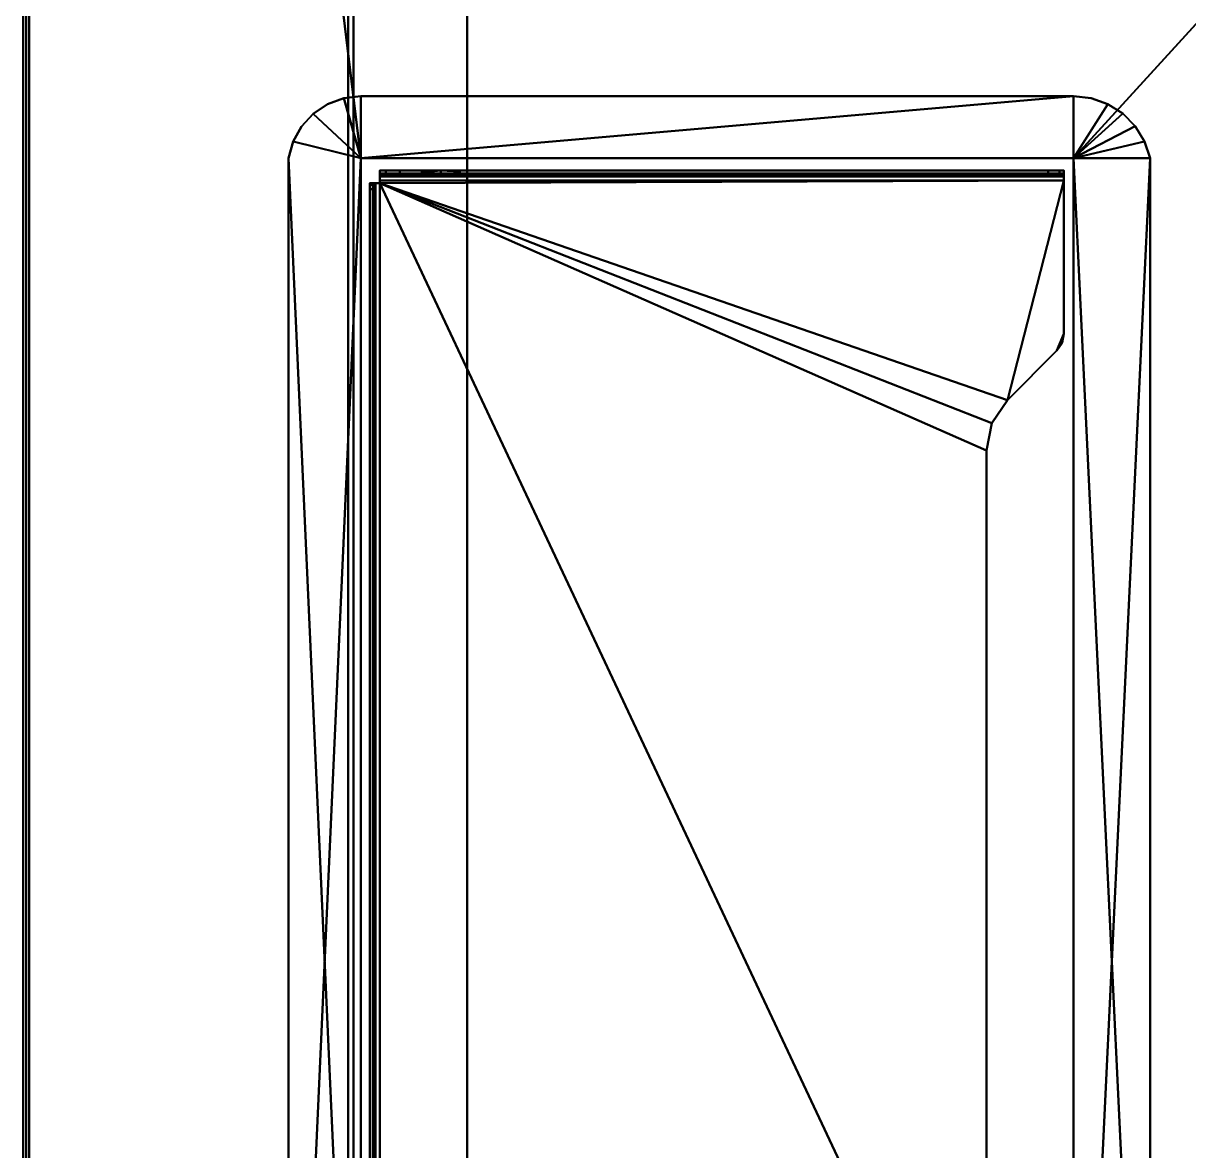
# Model space of a CAD drawing. Header units: millimetres. Extents: x -602 to 604, y -1000 to 2600.
# Drawn here: x -0.5 to 195.4, y -431.3 to -241.7 of the extents above; entities that cross this region are included whole.
import ezdxf

# ---------------------------------------------------------------- set-up
doc = ezdxf.new("R2010")
doc.units = ezdxf.units.MM
doc.layers.add('I-FURN', color=7, linetype='Continuous', lineweight=40)
doc.layers.add('I-FURN-PNLS', color=7, linetype='Continuous', lineweight=40)

# ---------------------------------------------------------------- blocks, each defined once
blk = doc.blocks.new('Tapa de caja tomas - Tapa de caja tomas-310922-Vista 1')
at = {"layer": 'I-FURN-PNLS', "color": 250, "true_color": 0x1d1d1d}
mesh = blk.add_polyface(dxfattribs=at)
corners = [(72.43, -134.54, 694.06), (72.43, 135.57, 694.06), (71.48, 138.4, 694.06), (69.91, 140.95, 694.06), (67.82, 143.08, 694.06), (65.3, 144.68, 694.06), (62.49, 145.68, 694.06), (59.52, 146.02, 694.06), (-60.28, 146.02, 694.06), (-63.16, 145.68, 694.06), (-65.88, 144.67, 694.06), (-68.29, 143.05, 694.06), (-70.25, 140.91, 694.06), (-71.66, 138.37, 694.06), (-72.43, 135.57, 694.06), (-72.43, -134.54, 694.06), (-71.66, -137.33, 694.06), (-70.25, -139.87, 694.06), (-68.29, -142.01, 694.06), (-65.88, -143.63, 694.06), (-63.16, -144.64, 694.06), (-60.28, -144.98, 694.06), (59.52, -144.98, 694.06), (62.49, -144.64, 694.06), (65.3, -143.65, 694.06), (67.82, -142.04, 694.06), (69.91, -139.91, 694.06), (71.48, -137.37, 694.06), (-60.28, -134.54, 694.06), (-60.28, 135.57, 694.06), (59.52, 135.57, 694.06), (59.52, -134.54, 694.06)]
mesh.append_faces([[corners[k] for k in face] for face in [(9, 29, 8)]], dxfattribs={"vtx0": -1, "vtx1": -1, "color": 250})
mesh.append_faces([[corners[k] for k in face] for face in [(22, 31, 28), (30, 4, 5), (29, 13, 14, 28)]], dxfattribs={"vtx0": -1, "vtx2": -1, "color": 250})
mesh.append_faces([[corners[k] for k in face] for face in [(31, 24, 25, 26), (28, 20, 21, 22), (28, 16, 17, 18), (30, 5, 6, 7), (29, 9, 10, 11)]], dxfattribs={"vtx0": -1, "vtx3": -1, "color": 250})
mesh.append_faces([[corners[k] for k in face] for face in [(23, 24, 31, 22), (27, 0, 31, 26), (0, 1, 31), (19, 20, 28, 18), (15, 16, 28, 14), (3, 4, 30, 2), (12, 13, 29, 11)]], dxfattribs={"vtx1": -1, "vtx2": -1, "color": 250})
mesh.append_faces([[corners[k] for k in face] for face in [(1, 2, 30, 31), (29, 30, 7, 8)]], dxfattribs={"vtx1": -1, "vtx3": -1, "color": 250})
mesh = blk.add_polyface(dxfattribs=at)
corners = [(72.43, -134.54, 693.14), (71.48, -137.37, 693.14), (69.91, -139.91, 693.14), (67.82, -142.04, 693.14), (65.3, -143.65, 693.14), (62.49, -144.64, 693.14), (59.52, -144.98, 693.14), (-60.28, -144.98, 693.14), (-63.16, -144.64, 693.14), (-65.88, -143.63, 693.14), (-68.29, -142.01, 693.14), (-70.25, -139.87, 693.14), (-71.66, -137.33, 693.14), (-72.43, -134.54, 693.14), (-72.43, 135.57, 693.14), (-71.66, 138.37, 693.14), (-70.25, 140.91, 693.14), (-68.29, 143.05, 693.14), (-65.88, 144.67, 693.14), (-63.16, 145.68, 693.14), (-60.28, 146.02, 693.14), (59.52, 146.02, 693.14), (62.49, 145.68, 693.14), (65.3, 144.68, 693.14), (67.82, 143.08, 693.14), (69.91, 140.95, 693.14), (71.48, 138.4, 693.14), (72.43, 135.57, 693.14), (-60.28, -134.54, 693.14), (59.52, -134.54, 693.14), (59.52, 135.57, 693.14), (-60.28, 135.57, 693.14)]
mesh.append_faces([[corners[k] for k in face] for face in [(8, 28, 7)]], dxfattribs={"vtx0": -1, "vtx1": -1, "color": 250})
mesh.append_faces([[corners[k] for k in face] for face in [(21, 30, 31), (29, 3, 4), (28, 12, 13, 31)]], dxfattribs={"vtx0": -1, "vtx2": -1, "color": 250})
mesh.append_faces([[corners[k] for k in face] for face in [(30, 23, 24, 25), (31, 19, 20, 21), (31, 15, 16, 17), (29, 4, 5, 6), (28, 8, 9, 10)]], dxfattribs={"vtx0": -1, "vtx3": -1, "color": 250})
mesh.append_faces([[corners[k] for k in face] for face in [(22, 23, 30, 21), (26, 27, 30, 25), (27, 0, 30), (18, 19, 31, 17), (14, 15, 31, 13), (2, 3, 29, 1), (11, 12, 28, 10)]], dxfattribs={"vtx1": -1, "vtx2": -1, "color": 250})
mesh.append_faces([[corners[k] for k in face] for face in [(0, 1, 29, 30), (28, 29, 6, 7)]], dxfattribs={"vtx1": -1, "vtx3": -1, "color": 250})
mesh = blk.add_polyface(dxfattribs=at)
corners = [(-72.43, 135.57, 694.06), (-71.66, 138.37, 694.06), (-70.25, 140.91, 694.06), (-68.29, 143.05, 694.06), (-65.88, 144.67, 694.06), (-63.16, 145.68, 694.06), (-60.28, 146.02, 694.06), (-60.28, 146.02, 693.14), (-63.16, 145.68, 693.14), (-65.88, 144.67, 693.14), (-68.29, 143.05, 693.14), (-70.25, 140.91, 693.14), (-71.66, 138.37, 693.14), (-72.43, 135.57, 693.14)]
mesh.append_faces([[corners[k] for k in face] for face in [(7, 8, 5, 6), (0, 1, 12, 13)]], dxfattribs={"vtx1": -1, "color": 250})
mesh.append_faces([[corners[k] for k in face] for face in [(8, 9, 4, 5), (3, 4, 9, 10), (10, 11, 2, 3), (11, 12, 1, 2)]], dxfattribs={"vtx1": -1, "vtx3": -1, "color": 250})
mesh = blk.add_polyface(dxfattribs=at)
corners = [(-60.28, 146.02, 694.06), (59.52, 146.02, 694.06), (59.52, 146.02, 693.14), (-60.28, 146.02, 693.14)]
mesh.append_faces([[corners[k] for k in face] for face in [(3, 0, 1, 2)]], dxfattribs={"color": 250})
mesh = blk.add_polyface(dxfattribs=at)
corners = [(59.52, 146.02, 694.06), (62.49, 145.68, 694.06), (65.3, 144.68, 694.06), (67.82, 143.08, 694.06), (69.91, 140.95, 694.06), (71.48, 138.4, 694.06), (72.43, 135.57, 694.06), (72.43, 135.57, 693.14), (71.48, 138.4, 693.14), (69.91, 140.95, 693.14), (67.82, 143.08, 693.14), (65.3, 144.68, 693.14), (62.49, 145.68, 693.14), (59.52, 146.02, 693.14)]
mesh.append_faces([[corners[k] for k in face] for face in [(7, 8, 5, 6), (0, 1, 12, 13)]], dxfattribs={"vtx1": -1, "color": 250})
mesh.append_faces([[corners[k] for k in face] for face in [(8, 9, 4, 5), (3, 4, 9, 10), (10, 11, 2, 3), (11, 12, 1, 2)]], dxfattribs={"vtx1": -1, "vtx3": -1, "color": 250})
mesh = blk.add_polyface(dxfattribs=at)
corners = [(-72.43, -134.54, 694.06), (-72.43, 135.57, 694.06), (-72.43, 135.57, 693.14), (-72.43, -134.54, 693.14)]
mesh.append_faces([[corners[k] for k in face] for face in [(3, 0, 1, 2)]], dxfattribs={"color": 250})
mesh = blk.add_polyface(dxfattribs=at)
corners = [(-60.28, 135.57, 694.06), (-60.28, -134.54, 694.06), (-60.28, -134.54, 693.14), (-60.28, 135.57, 693.14)]
mesh.append_faces([[corners[k] for k in face] for face in [(0, 1, 2, 3)]], dxfattribs={"color": 250})
mesh = blk.add_polyface(dxfattribs=at)
corners = [(59.52, 135.57, 694.06), (-60.28, 135.57, 694.06), (-60.28, 135.57, 693.14), (59.52, 135.57, 693.14)]
mesh.append_faces([[corners[k] for k in face] for face in [(0, 1, 2, 3)]], dxfattribs={"color": 250})
mesh = blk.add_polyface(dxfattribs=at)
corners = [(59.52, -134.54, 694.06), (59.52, 135.57, 694.06), (59.52, 135.57, 693.14), (59.52, -134.54, 693.14)]
mesh.append_faces([[corners[k] for k in face] for face in [(0, 1, 2, 3)]], dxfattribs={"color": 250})
mesh = blk.add_polyface(dxfattribs=at)
corners = [(72.43, 135.57, 694.06), (72.43, -134.54, 694.06), (72.43, -134.54, 693.14), (72.43, 135.57, 693.14)]
mesh.append_faces([[corners[k] for k in face] for face in [(3, 0, 1, 2)]], dxfattribs={"color": 250})
mesh = blk.add_polyface(dxfattribs=at)
corners = [(-57.09, 131.83, 693.84), (-57.09, 133.03, 693.34), (-57.09, 133.53, 692.14), (-57.09, 132.83, 692.14), (-57.09, 132.53, 692.84), (-57.09, 131.83, 693.14), (-57.09, 131.83, 693.31), (-57.09, 131.83, 693.49), (-57.09, 131.83, 693.66)]
mesh.append_faces([[corners[k] for k in face] for face in [(4, 2, 3), (1, 7, 8, 0)]], dxfattribs={"vtx0": -1, "color": 250})
mesh.append_faces([[corners[k] for k in face] for face in [(1, 2, 4, 7)]], dxfattribs={"vtx1": -1, "vtx2": -1, "vtx3": -1, "color": 250})
mesh.append_faces([[corners[k] for k in face] for face in [(4, 5, 6, 7)]], dxfattribs={"vtx3": -1, "color": 250})
mesh = blk.add_polyface(dxfattribs=at)
corners = [(-57.09, 131.83, 693.84), (57.91, 131.83, 693.84), (57.91, 133.03, 693.34), (57.91, 133.53, 692.14), (-57.09, 133.53, 692.14), (-57.09, 133.03, 693.34)]
mesh.append_faces([[corners[k] for k in face] for face in [(0, 1, 2, 5), (3, 4, 5, 2)]], dxfattribs={"vtx2": -1, "color": 250})
mesh = blk.add_polyface(dxfattribs=at)
corners = [(-57.09, 132.83, 678.4), (-57.09, 133.53, 678.4), (-56.07, 133.53, 676.15), (-53.7, 133.53, 675.43), (-53.7, 132.83, 675.43), (-56.07, 132.83, 676.15)]
mesh.append_faces([[corners[k] for k in face] for face in [(3, 4, 5, 2), (0, 1, 2, 5)]], dxfattribs={"vtx2": -1, "color": 250})
mesh = blk.add_polyface(dxfattribs=at)
corners = [(57.91, 133.53, 690.47), (57.17, 133.53, 688.49), (55.3, 133.53, 687.49), (-53.7, 133.53, 675.43), (-56.07, 133.53, 676.15), (-57.09, 133.53, 678.4), (-57.09, 133.53, 692.14), (57.91, 133.53, 692.14), (-43.66, 133.53, 685.05), (-46.84, 133.53, 688.22), (-50.01, 133.53, 685.05), (-46.84, 133.53, 681.87)]
mesh.append_faces([[corners[k] for k in face] for face in [(2, 7, 0, 1)]], dxfattribs={"vtx0": -1, "color": 250})
mesh.append_faces([[corners[k] for k in face] for face in [(6, 9, 10, 5), (9, 6, 7), (3, 10, 11), (11, 2, 3), (7, 8, 9)]], dxfattribs={"vtx0": -1, "vtx2": -1, "color": 250})
mesh.append_faces([[corners[k] for k in face] for face in [(2, 11, 8, 7)]], dxfattribs={"vtx0": -1, "vtx2": -1, "vtx3": -1, "color": 250})
mesh.append_faces([[corners[k] for k in face] for face in [(3, 4, 5, 10)]], dxfattribs={"vtx2": -1, "vtx3": -1, "color": 250})
mesh = blk.add_polyface(dxfattribs=at)
corners = [(-57.09, 133.53, 692.14), (-57.09, 133.53, 678.4), (-57.09, 132.83, 678.4), (-57.09, 132.83, 692.14)]
mesh.append_faces([[corners[k] for k in face] for face in [(0, 1, 2, 3)]], dxfattribs={"color": 250})
mesh = blk.add_polyface(dxfattribs=at)
corners = [(-53.7, 132.83, 675.43), (-53.7, 133.53, 675.43), (55.3, 133.53, 687.49), (55.3, 132.83, 687.49)]
mesh.append_faces([[corners[k] for k in face] for face in [(1, 2, 3, 0)]], dxfattribs={"color": 250})
mesh = blk.add_polyface(dxfattribs=at)
corners = [(-43.66, 133.53, 685.05), (-43.66, 133.35, 685.05), (-43.66, 133.18, 685.05), (-43.66, 133, 685.05), (-43.66, 132.83, 685.05), (-46.84, 132.83, 688.22), (-50.01, 132.83, 685.05), (-50.01, 133, 685.05), (-50.01, 133.18, 685.05), (-50.01, 133.35, 685.05), (-50.01, 133.53, 685.05), (-46.84, 133.53, 688.22)]
mesh.append_faces([[corners[k] for k in face] for face in [(1, 11, 0)]], dxfattribs={"vtx0": -1, "color": 250})
mesh.append_faces([[corners[k] for k in face] for face in [(5, 8, 11), (2, 5, 11, 1)]], dxfattribs={"vtx0": -1, "vtx1": -1, "vtx2": -1, "color": 250})
mesh.append_faces([[corners[k] for k in face] for face in [(7, 8, 5, 6)]], dxfattribs={"vtx1": -1, "color": 250})
mesh.append_faces([[corners[k] for k in face] for face in [(9, 10, 11, 8), (3, 4, 5, 2)]], dxfattribs={"vtx2": -1, "color": 250})
mesh = blk.add_polyface(dxfattribs=at)
corners = [(-50.01, 132.83, 685.05), (-46.84, 132.83, 681.87), (-43.66, 132.83, 685.05), (-43.66, 133, 685.05), (-43.66, 133.18, 685.05), (-43.66, 133.35, 685.05), (-43.66, 133.53, 685.05), (-46.84, 133.53, 681.87), (-50.01, 133.53, 685.05), (-50.01, 133.35, 685.05), (-50.01, 133.18, 685.05), (-50.01, 133, 685.05)]
mesh.append_faces([[corners[k] for k in face] for face in [(1, 7, 10)]], dxfattribs={"vtx0": -1, "vtx1": -1, "vtx2": -1, "color": 250})
mesh.append_faces([[corners[k] for k in face] for face in [(4, 5, 7, 1)]], dxfattribs={"vtx1": -1, "vtx2": -1, "vtx3": -1, "color": 250})
mesh.append_faces([[corners[k] for k in face] for face in [(5, 6, 7), (11, 0, 1, 10)]], dxfattribs={"vtx2": -1, "color": 250})
mesh.append_faces([[corners[k] for k in face] for face in [(1, 2, 3, 4), (7, 8, 9, 10)]], dxfattribs={"vtx3": -1, "color": 250})
mesh = blk.add_polyface(dxfattribs=at)
corners = [(55.3, 132.83, 687.49), (55.3, 133.53, 687.49), (57.17, 133.53, 688.49), (57.91, 133.53, 690.47), (57.91, 132.83, 690.47), (57.17, 132.83, 688.49)]
mesh.append_faces([[corners[k] for k in face] for face in [(3, 4, 5, 2), (0, 1, 2, 5)]], dxfattribs={"vtx2": -1, "color": 250})
mesh = blk.add_polyface(dxfattribs=at)
corners = [(57.91, 133.53, 692.14), (57.91, 133.03, 693.34), (57.91, 131.83, 693.84), (57.91, 131.83, 693.67), (57.91, 131.83, 693.49), (57.91, 131.83, 693.32), (57.91, 131.83, 693.14), (57.91, 132.53, 692.85), (57.91, 132.83, 692.14)]
mesh.append_faces([[corners[k] for k in face] for face in [(7, 4, 5, 6)]], dxfattribs={"vtx0": -1, "color": 250})
mesh.append_faces([[corners[k] for k in face] for face in [(1, 4, 7, 0)]], dxfattribs={"vtx0": -1, "vtx1": -1, "vtx2": -1, "color": 250})
mesh.append_faces([[corners[k] for k in face] for face in [(3, 4, 1, 2), (8, 0, 7)]], dxfattribs={"vtx1": -1, "color": 250})
mesh = blk.add_polyface(dxfattribs=at)
corners = [(57.91, 132.83, 692.14), (57.91, 132.83, 690.47), (57.91, 133.53, 690.47), (57.91, 133.53, 692.14)]
mesh.append_faces([[corners[k] for k in face] for face in [(2, 3, 0, 1)]], dxfattribs={"color": 250})
mesh = blk.add_polyface(dxfattribs=at)
corners = [(-58.79, 131.4, 692.14), (-58.29, 131.4, 693.34), (-57.09, 131.4, 693.84), (-57.09, 131.4, 693.14), (-57.79, 131.4, 692.84), (-58.09, 131.4, 692.14)]
mesh.append_faces([[corners[k] for k in face] for face in [(2, 3, 4, 1)]], dxfattribs={"vtx2": -1, "color": 250})
mesh.append_faces([[corners[k] for k in face] for face in [(4, 5, 0, 1)]], dxfattribs={"vtx3": -1, "color": 250})
mesh = blk.add_polyface(dxfattribs=at)
corners = [(-57.09, 131.4, 693.84), (-58.29, 131.4, 693.34), (-58.79, 131.4, 692.14), (-58.79, -130.57, 692.14), (-58.29, -130.57, 693.34), (-57.09, -130.57, 693.84)]
mesh.append_faces([[corners[k] for k in face] for face in [(5, 0, 1, 4), (2, 3, 4, 1)]], dxfattribs={"vtx2": -1, "color": 250})
mesh = blk.add_polyface(dxfattribs=at)
corners = [(-58.09, 130.4, 688.29), (-58.79, 130.4, 688.29), (-58.79, 131.1, 688.58), (-58.79, 131.4, 689.29), (-58.09, 131.4, 689.29), (-58.09, 131.1, 688.58)]
mesh.append_faces([[corners[k] for k in face] for face in [(3, 4, 5, 2), (0, 1, 2, 5)]], dxfattribs={"vtx2": -1, "color": 250})
mesh = blk.add_polyface(dxfattribs=at)
corners = [(-58.79, 131.4, 689.29), (-58.79, 131.1, 688.58), (-58.79, 130.4, 688.29), (-58.79, -129.57, 688.29), (-58.79, -130.27, 688.58), (-58.79, -130.57, 689.29), (-58.79, -130.57, 692.14), (-58.79, 131.4, 692.14)]
mesh.append_faces([[corners[k] for k in face] for face in [(7, 2, 3, 6)]], dxfattribs={"vtx0": -1, "vtx2": -1, "color": 250})
mesh.append_faces([[corners[k] for k in face] for face in [(0, 1, 2, 7)]], dxfattribs={"vtx2": -1, "color": 250})
mesh.append_faces([[corners[k] for k in face] for face in [(3, 4, 5, 6)]], dxfattribs={"vtx3": -1, "color": 250})
mesh = blk.add_polyface(dxfattribs=at)
corners = [(-58.09, 131.4, 692.14), (-58.09, 131.4, 689.29), (-58.79, 131.4, 689.29), (-58.79, 131.4, 692.14)]
mesh.append_faces([[corners[k] for k in face] for face in [(2, 3, 0, 1)]], dxfattribs={"color": 250})
mesh = blk.add_polyface(dxfattribs=at)
corners = [(-57.09, -130.57, 693.14), (-57.79, -130.57, 692.84), (-58.09, -130.57, 692.14), (-58.09, 131.4, 692.14), (-57.79, 131.4, 692.84), (-57.09, 131.4, 693.14)]
mesh.append_faces([[corners[k] for k in face] for face in [(4, 5, 0, 1), (1, 2, 3, 4)]], dxfattribs={"vtx3": -1, "color": 250})
mesh = blk.add_polyface(dxfattribs=at)
corners = [(-58.09, -130.57, 692.14), (-58.09, -130.57, 689.29), (-58.09, -130.27, 688.58), (-58.09, -129.57, 688.29), (-58.09, 130.4, 688.29), (-58.09, 131.1, 688.58), (-58.09, 131.4, 689.29), (-58.09, 131.4, 692.14)]
mesh.append_faces([[corners[k] for k in face] for face in [(3, 4, 7, 0)]], dxfattribs={"vtx1": -1, "vtx3": -1, "color": 250})
mesh.append_faces([[corners[k] for k in face] for face in [(1, 2, 3, 0)]], dxfattribs={"vtx2": -1, "color": 250})
mesh.append_faces([[corners[k] for k in face] for face in [(4, 5, 6, 7)]], dxfattribs={"vtx3": -1, "color": 250})
mesh = blk.add_polyface(dxfattribs=at)
corners = [(-57.09, 132.83, 692.14), (57.91, 132.83, 692.14), (57.91, 132.53, 692.85), (57.91, 131.83, 693.14), (-57.09, 131.83, 693.14), (-57.09, 132.53, 692.84)]
mesh.append_faces([[corners[k] for k in face] for face in [(2, 3, 4, 5), (5, 0, 1, 2)]], dxfattribs={"vtx3": -1, "color": 250})
mesh = blk.add_polyface(dxfattribs=at)
corners = [(-57.09, 132.83, 692.14), (-57.09, 132.83, 678.4), (-56.07, 132.83, 676.15), (-53.7, 132.83, 675.43), (55.3, 132.83, 687.49), (57.17, 132.83, 688.49), (57.91, 132.83, 690.47), (57.91, 132.83, 692.14), (-50.01, 132.83, 685.05), (-46.84, 132.83, 688.22), (-43.66, 132.83, 685.05), (-46.84, 132.83, 681.87)]
mesh.append_faces([[corners[k] for k in face] for face in [(3, 11, 8, 1)]], dxfattribs={"vtx0": -1, "vtx2": -1, "vtx3": -1, "color": 250})
mesh.append_faces([[corners[k] for k in face] for face in [(2, 3, 1), (6, 7, 4, 5)]], dxfattribs={"vtx1": -1, "color": 250})
mesh.append_faces([[corners[k] for k in face] for face in [(7, 0, 9), (3, 4, 11), (9, 10, 7)]], dxfattribs={"vtx1": -1, "vtx2": -1, "color": 250})
mesh.append_faces([[corners[k] for k in face] for face in [(10, 11, 4, 7)]], dxfattribs={"vtx1": -1, "vtx2": -1, "vtx3": -1, "color": 250})
mesh.append_faces([[corners[k] for k in face] for face in [(8, 9, 0, 1)]], dxfattribs={"vtx1": -1, "vtx3": -1, "color": 250})
mesh = blk.add_polyface(dxfattribs=at)
corners = [(-57.09, 131.83, 693.14), (57.91, 131.83, 693.14), (57.91, 106.04, 693.14), (57.61, 104.52, 693.14), (56.75, 103.23, 693.14), (48.41, 94.89, 693.14), (45.82, 91.02, 693.14), (44.91, 86.45, 693.14), (44.91, -85.62, 693.14), (45.82, -90.19, 693.14), (48.41, -94.06, 693.14), (56.75, -102.4, 693.14), (57.61, -103.69, 693.14), (57.91, -105.21, 693.14), (57.91, -130.99, 693.14), (-57.09, -130.99, 693.14), (-57.09, -130.57, 693.14), (-57.09, 131.4, 693.14)]
mesh.append_faces([[corners[k] for k in face] for face in [(6, 17, 5)]], dxfattribs={"vtx0": -1, "vtx1": -1, "color": 250})
mesh.append_faces([[corners[k] for k in face] for face in [(10, 14, 16, 9)]], dxfattribs={"vtx0": -1, "vtx1": -1, "vtx2": -1, "color": 250})
mesh.append_faces([[corners[k] for k in face] for face in [(17, 6, 7), (17, 7, 8), (2, 4, 5, 1)]], dxfattribs={"vtx0": -1, "vtx2": -1, "color": 250})
mesh.append_faces([[corners[k] for k in face] for face in [(3, 4, 2)]], dxfattribs={"vtx1": -1, "color": 250})
mesh.append_faces([[corners[k] for k in face] for face in [(13, 14, 10)]], dxfattribs={"vtx1": -1, "vtx2": -1, "color": 250})
mesh.append_faces([[corners[k] for k in face] for face in [(8, 9, 16, 17)]], dxfattribs={"vtx1": -1, "vtx3": -1, "color": 250})
mesh.append_faces([[corners[k] for k in face] for face in [(14, 15, 16), (11, 12, 13, 10)]], dxfattribs={"vtx2": -1, "color": 250})
mesh.append_faces([[corners[k] for k in face] for face in [(17, 0, 1, 5)]], dxfattribs={"vtx2": -1, "vtx3": -1, "color": 250})
mesh = blk.add_polyface(dxfattribs=at)
corners = [(-57.09, 131.4, 693.14), (-57.09, 131.4, 693.84), (-57.09, 131.83, 693.84), (-57.09, 131.83, 693.66), (-57.09, 131.83, 693.49), (-57.09, 131.83, 693.31), (-57.09, 131.83, 693.14)]
mesh.append_faces([[corners[k] for k in face] for face in [(1, 4, 0)]], dxfattribs={"vtx0": -1, "vtx1": -1, "color": 250})
mesh.append_faces([[corners[k] for k in face] for face in [(3, 4, 1, 2)]], dxfattribs={"vtx1": -1, "color": 250})
mesh.append_faces([[corners[k] for k in face] for face in [(5, 6, 0, 4)]], dxfattribs={"vtx2": -1, "color": 250})
mesh = blk.add_polyface(dxfattribs=at)
corners = [(-57.09, -130.57, 693.84), (-57.09, -130.99, 693.84), (57.91, -130.99, 693.84), (57.91, -105.21, 693.84), (57.61, -103.69, 693.84), (56.75, -102.4, 693.84), (48.41, -94.06, 693.84), (45.82, -90.19, 693.84), (44.91, -85.62, 693.84), (44.91, 86.45, 693.84), (45.82, 91.02, 693.84), (48.41, 94.89, 693.84), (56.75, 103.23, 693.84), (57.61, 104.52, 693.84), (57.91, 106.04, 693.84), (57.91, 131.83, 693.84), (-57.09, 131.83, 693.84), (-57.09, 131.4, 693.84)]
mesh.append_faces([[corners[k] for k in face] for face in [(14, 12, 13)]], dxfattribs={"vtx0": -1, "color": 250})
mesh.append_faces([[corners[k] for k in face] for face in [(0, 2, 6, 7)]], dxfattribs={"vtx0": -1, "vtx1": -1, "vtx3": -1, "color": 250})
mesh.append_faces([[corners[k] for k in face] for face in [(0, 7, 8), (6, 2, 3)]], dxfattribs={"vtx0": -1, "vtx2": -1, "color": 250})
mesh.append_faces([[corners[k] for k in face] for face in [(17, 10, 11, 15)]], dxfattribs={"vtx0": -1, "vtx2": -1, "vtx3": -1, "color": 250})
mesh.append_faces([[corners[k] for k in face] for face in [(9, 10, 17)]], dxfattribs={"vtx1": -1, "vtx2": -1, "color": 250})
mesh.append_faces([[corners[k] for k in face] for face in [(8, 9, 17, 0), (11, 12, 14, 15)]], dxfattribs={"vtx1": -1, "vtx3": -1, "color": 250})
mesh.append_faces([[corners[k] for k in face] for face in [(0, 1, 2), (15, 16, 17)]], dxfattribs={"vtx2": -1, "color": 250})
mesh.append_faces([[corners[k] for k in face] for face in [(3, 4, 5, 6)]], dxfattribs={"vtx3": -1, "color": 250})
mesh = blk.add_polyface(dxfattribs=at)
corners = [(57.91, 106.04, 693.84), (57.91, 106.04, 693.14), (57.91, 131.83, 693.14), (57.91, 131.83, 693.32), (57.91, 131.83, 693.49), (57.91, 131.83, 693.67), (57.91, 131.83, 693.84)]
mesh.append_faces([[corners[k] for k in face] for face in [(0, 5, 6)]], dxfattribs={"vtx0": -1, "color": 250})
mesh.append_faces([[corners[k] for k in face] for face in [(3, 4, 1, 2)]], dxfattribs={"vtx1": -1, "color": 250})
mesh.append_faces([[corners[k] for k in face] for face in [(0, 1, 4, 5)]], dxfattribs={"vtx1": -1, "vtx3": -1, "color": 250})
mesh = blk.add_polyface(dxfattribs=at)
corners = [(-58.09, -129.57, 688.29), (-58.79, -129.57, 688.29), (-58.79, 130.4, 688.29), (-58.09, 130.4, 688.29)]
mesh.append_faces([[corners[k] for k in face] for face in [(1, 2, 3, 0)]], dxfattribs={"color": 250})
mesh = blk.add_polyface(dxfattribs=at)
corners = [(57.91, 106.04, 693.14), (57.91, 106.04, 693.84), (57.61, 104.52, 693.84), (56.75, 103.23, 693.84), (56.75, 103.23, 693.14), (57.61, 104.52, 693.14)]
mesh.append_faces([[corners[k] for k in face] for face in [(2, 3, 4, 5), (5, 0, 1, 2)]], dxfattribs={"vtx3": -1, "color": 250})
mesh = blk.add_polyface(dxfattribs=at)
corners = [(56.75, 103.23, 693.14), (56.75, 103.23, 693.84), (48.41, 94.89, 693.84), (48.41, 94.89, 693.14)]
mesh.append_faces([[corners[k] for k in face] for face in [(2, 3, 0, 1)]], dxfattribs={"color": 250})
mesh = blk.add_polyface(dxfattribs=at)
corners = [(48.41, 94.89, 693.14), (48.41, 94.89, 693.84), (45.82, 91.02, 693.84), (44.91, 86.45, 693.84), (44.91, 86.45, 693.14), (45.82, 91.02, 693.14)]
mesh.append_faces([[corners[k] for k in face] for face in [(5, 0, 1, 2), (2, 3, 4, 5)]], dxfattribs={"vtx3": -1, "color": 250})
mesh = blk.add_polyface(dxfattribs=at)
corners = [(44.91, 86.45, 693.14), (44.91, 86.45, 693.84), (44.91, -85.62, 693.84), (44.91, -85.62, 693.14)]
mesh.append_faces([[corners[k] for k in face] for face in [(1, 2, 3, 0)]], dxfattribs={"color": 250})

msp = doc.modelspace()

# ---------------------------------------------------------------- block references
at = {"layer": 'I-FURN-PNLS', "color": 250, "true_color": 0x1d1d1d}
msp.add_blockref('Tapa de caja tomas - Tapa de caja tomas-310922-Vista 1', (116.53, -400, 46.87), dxfattribs=at)

# ---------------------------------------------------------------- meshes
at = {"layer": 'I-FURN', "color": 254, "true_color": 0xd7ccc1}
mesh = msp.add_polyface(dxfattribs=at)
corners = [(-600.03, 200, 740), (-600.03, -1000, 740), (0, -1000, 740), (0, 200, 740), (-176.04, -264.43, 740), (-56.24, -264.43, 740), (-56.24, -533.24, 740), (-176.04, -533.24, 740)]
mesh.append_faces([[corners[k] for k in face] for face in [(4, 0, 7)]], dxfattribs={"vtx0": -1, "vtx1": -1, "color": 254})
mesh.append_faces([[corners[k] for k in face] for face in [(3, 5, 6, 2), (2, 6, 7)]], dxfattribs={"vtx0": -1, "vtx2": -1, "color": 254})
mesh.append_faces([[corners[k] for k in face] for face in [(1, 2, 7, 0)]], dxfattribs={"vtx1": -1, "vtx2": -1, "color": 254})
mesh.append_faces([[corners[k] for k in face] for face in [(3, 0, 4, 5)]], dxfattribs={"vtx1": -1, "vtx3": -1, "color": 254})
mesh = msp.add_polyface(dxfattribs=at)
corners = [(-600.03, 200, 715), (0, 200, 715), (0, -1000, 715), (-600.03, -1000, 715), (-176.04, -264.43, 715), (-176.04, -533.24, 715), (-56.24, -533.24, 715), (-56.24, -264.43, 715)]
mesh.append_faces([[corners[k] for k in face] for face in [(6, 2, 5)]], dxfattribs={"vtx0": -1, "vtx1": -1, "color": 254})
mesh.append_faces([[corners[k] for k in face] for face in [(4, 0, 1, 7), (0, 4, 5)]], dxfattribs={"vtx0": -1, "vtx2": -1, "color": 254})
mesh.append_faces([[corners[k] for k in face] for face in [(5, 2, 3, 0)]], dxfattribs={"vtx0": -1, "vtx3": -1, "color": 254})
mesh.append_faces([[corners[k] for k in face] for face in [(1, 2, 6, 7)]], dxfattribs={"vtx1": -1, "vtx3": -1, "color": 254})
mesh = msp.add_polyface(dxfattribs=at)
corners = [(600.03, 200, 740), (0, 200, 740), (0, -1000, 740), (600.03, -1000, 740), (176.04, -264.43, 740), (176.04, -533.24, 740), (56.24, -533.24, 740), (56.24, -264.43, 740)]
mesh.append_faces([[corners[k] for k in face] for face in [(6, 2, 5)]], dxfattribs={"vtx0": -1, "vtx1": -1, "color": 254})
mesh.append_faces([[corners[k] for k in face] for face in [(0, 4, 5), (4, 0, 1, 7)]], dxfattribs={"vtx0": -1, "vtx2": -1, "color": 254})
mesh.append_faces([[corners[k] for k in face] for face in [(5, 2, 3, 0)]], dxfattribs={"vtx0": -1, "vtx3": -1, "color": 254})
mesh.append_faces([[corners[k] for k in face] for face in [(6, 7, 1, 2)]], dxfattribs={"vtx1": -1, "vtx3": -1, "color": 254})
mesh = msp.add_polyface(dxfattribs=at)
corners = [(600.03, 200, 715), (600.03, -1000, 715), (0, -1000, 715), (0, 200, 715), (176.04, -264.43, 715), (56.24, -264.43, 715), (56.24, -533.24, 715), (176.04, -533.24, 715)]
mesh.append_faces([[corners[k] for k in face] for face in [(3, 5, 6, 2), (2, 6, 7, 1)]], dxfattribs={"vtx0": -1, "vtx2": -1, "color": 254})
mesh.append_faces([[corners[k] for k in face] for face in [(4, 5, 3, 0), (7, 4, 0, 1)]], dxfattribs={"vtx1": -1, "vtx3": -1, "color": 254})
mesh = msp.add_polyface(dxfattribs=at)
corners = [(0, -1000, 740), (0, 200, 740), (0, 200, 715), (0, -1000, 715)]
mesh.append_faces([[corners[k] for k in face] for face in [(0, 1, 2, 3)]], dxfattribs={"color": 254})
mesh = msp.add_polyface(dxfattribs=at)
corners = [(0, 200, 740), (0, -1000, 740), (0, -1000, 715), (0, 200, 715)]
mesh.append_faces([[corners[k] for k in face] for face in [(0, 1, 2, 3)]], dxfattribs={"color": 254})
at = {"layer": 'I-FURN', "color": 250, "true_color": 0x1d1d1d}
mesh = msp.add_polyface(dxfattribs=at)
corners = [(55, -945, 605), (-55, -945, 605), (-55, 175, 605), (55, 175, 605)]
mesh.append_faces([[corners[k] for k in face] for face in [(3, 0, 1, 2)]], dxfattribs={"color": 250})
mesh = msp.add_polyface(dxfattribs=at)
corners = [(-0.5, -945, 655.9), (0.5, -945, 655.9), (0.5, 175, 655.9), (-0.5, 175, 655.9)]
mesh.append_faces([[corners[k] for k in face] for face in [(3, 0, 1, 2)]], dxfattribs={"color": 250})
mesh = msp.add_polyface(dxfattribs=at)
corners = [(-0.5, -945, 605.9), (-0.5, -945, 655.9), (-0.5, 175, 655.9), (-0.5, 175, 605.9)]
mesh.append_faces([[corners[k] for k in face] for face in [(3, 0, 1, 2)]], dxfattribs={"color": 250})
mesh = msp.add_polyface(dxfattribs=at)
corners = [(0.5, -945, 605.9), (54.1, -945, 605.9), (54.1, 175, 605.9), (0.5, 175, 605.9)]
mesh.append_faces([[corners[k] for k in face] for face in [(0, 1, 2, 3)]], dxfattribs={"color": 250})
mesh = msp.add_polyface(dxfattribs=at)
corners = [(0.5, -945, 655.9), (0.5, -945, 605.9), (0.5, 175, 605.9), (0.5, 175, 655.9)]
mesh.append_faces([[corners[k] for k in face] for face in [(0, 1, 2, 3)]], dxfattribs={"color": 250})
mesh = msp.add_polyface(dxfattribs=at)
corners = [(54.1, -945, 715), (74.1, -945, 715), (74.1, 175, 715), (54.1, 175, 715)]
mesh.append_faces([[corners[k] for k in face] for face in [(3, 0, 1, 2)]], dxfattribs={"color": 250})
mesh = msp.add_polyface(dxfattribs=at)
corners = [(54.1, -945, 714.1), (54.1, -945, 715), (54.1, 175, 715), (54.1, 175, 714.1)]
mesh.append_faces([[corners[k] for k in face] for face in [(3, 0, 1, 2)]], dxfattribs={"color": 250})
mesh = msp.add_polyface(dxfattribs=at)
corners = [(54.1, -945, 605.9), (54.1, -945, 714.1), (54.1, 175, 714.1), (54.1, 175, 605.9)]
mesh.append_faces([[corners[k] for k in face] for face in [(0, 1, 2, 3)]], dxfattribs={"color": 250})
mesh = msp.add_polyface(dxfattribs=at)
corners = [(74.1, -945, 714.1), (55, -945, 714.1), (55, 175, 714.1), (74.1, 175, 714.1)]
mesh.append_faces([[corners[k] for k in face] for face in [(3, 0, 1, 2)]], dxfattribs={"color": 250})
mesh = msp.add_polyface(dxfattribs=at)
corners = [(55, -945, 714.1), (55, -945, 605), (55, 175, 605), (55, 175, 714.1)]
mesh.append_faces([[corners[k] for k in face] for face in [(0, 1, 2, 3)]], dxfattribs={"color": 250})
mesh = msp.add_polyface(dxfattribs=at)
corners = [(74.1, -945, 715), (74.1, -945, 714.1), (74.1, 175, 714.1), (74.1, 175, 715)]
mesh.append_faces([[corners[k] for k in face] for face in [(3, 0, 1, 2)]], dxfattribs={"color": 250})
at = {"layer": 'I-FURN', "color": 254, "true_color": 0xd7ccc1}
mesh = msp.add_polyface(dxfattribs=at)
corners = [(56.24, -264.43, 740), (56.24, -533.24, 740), (56.24, -533.24, 715), (56.24, -264.43, 715)]
mesh.append_faces([[corners[k] for k in face] for face in [(0, 1, 2, 3)]], dxfattribs={"color": 254})
mesh = msp.add_polyface(dxfattribs=at)
corners = [(176.04, -264.43, 740), (56.24, -264.43, 740), (56.24, -264.43, 715), (176.04, -264.43, 715)]
mesh.append_faces([[corners[k] for k in face] for face in [(0, 1, 2, 3)]], dxfattribs={"color": 254})
mesh = msp.add_polyface(dxfattribs=at)
corners = [(176.04, -533.24, 740), (176.04, -264.43, 740), (176.04, -264.43, 715), (176.04, -533.24, 715)]
mesh.append_faces([[corners[k] for k in face] for face in [(0, 1, 2, 3)]], dxfattribs={"color": 254})

doc.saveas('drawing.dxf')
